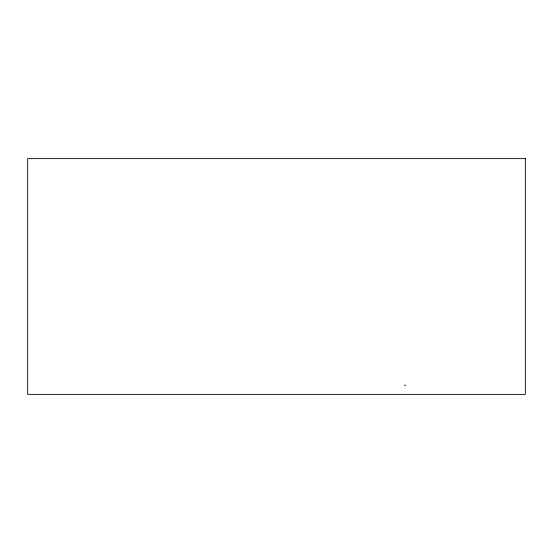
<?xml version="1.0" encoding="UTF-8"?>
<svg xmlns="http://www.w3.org/2000/svg" width="553" height="553" viewBox="0 0 553 553"><rect width="100%" height="100%" fill="white"/><g stroke="black" fill="none" stroke-linecap="round" stroke-linejoin="round"><path stroke-width="0.83" d="M404.423 385.151L405.881 385.296M525.35 158.621L27.65 158.621L27.65 394.379L525.35 394.379L525.35 158.621"/></g></svg>
